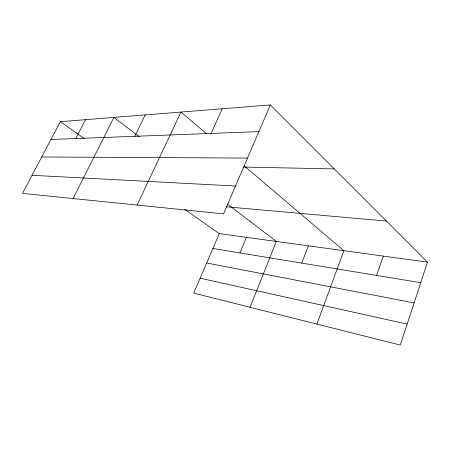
<?xml version="1.0" encoding="UTF-8"?>
<svg xmlns="http://www.w3.org/2000/svg" width="450" height="450" viewBox="0 0 450 450"><rect width="100%" height="100%" fill="white"/><g stroke="black" fill="none" stroke-linecap="round" stroke-linejoin="round"><path stroke-width="0.67" d="M427.5 262.142L400.275 345.066L193.77 293.113L219.229 233.618L427.5 262.142L270.371 104.934L60.351 121.674L22.5 193.393L223.537 213.874L270.371 104.934M376.582 275.417L383.327 256.095M316.862 324.084L343.873 250.689L244.074 165.757M301.77 263.104L308.419 245.829M250.026 307.266L276.384 241.442L227.739 204.306M239.991 252.934L246.454 237.347M211.078 133.431L222.238 108.771M137.098 205.065L180.973 112.061L206.511 133.791M134.758 136.316L145.209 114.907M73.108 198.546L113.918 117.405L139.297 136.783M75.769 138.544L85.511 119.666M50.951 139.483L258.896 131.625M41.721 156.971L247.528 158.068M243.568 167.062L334.316 168.913M32.051 175.297L235.513 186.024M226.046 206.769L386.46 221.085M212.873 248.468L420.756 282.69M206.651 263.002L414.118 302.895M200.16 278.184L407.16 324.101M60.351 121.674L84.127 138.426M184.753 209.323L219.229 233.618"/></g></svg>
